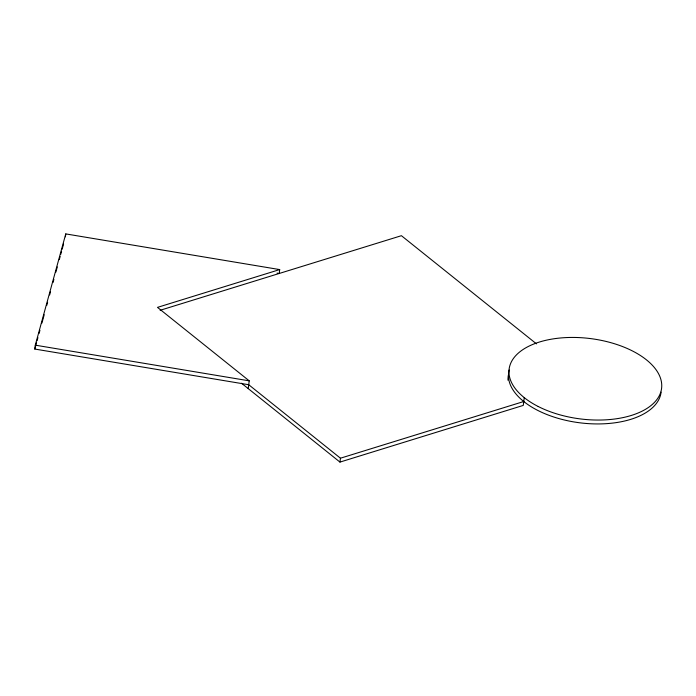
<?xml version="1.0" encoding="UTF-8"?>
<svg xmlns="http://www.w3.org/2000/svg" width="696" height="696" viewBox="0 0 696 696"><rect width="100%" height="100%" fill="white"/><g stroke="black" fill="none" stroke-linecap="round" stroke-linejoin="round"><path stroke-width="1.04" d="M523.757 401.522L340.457 458.203L248.733 384.731L34.8 349.053L35.287 345.164L65.772 233.908L279.696 269.587L279.209 273.476L277.069 273.119M65.398 236.823L65.772 233.908M248.237 388.62L249.22 380.842L157.496 307.38L279.696 269.587M524.253 397.634L523.27 405.411L339.961 462.092L340.457 458.203M34.8 349.053L36.505 342.815M37.079 340.736L37.932 337.612M39.072 333.454L39.924 330.339M41.925 323.057L44.196 314.74M46.763 305.387L47.615 302.264M49.616 294.982L50.469 291.868M53.027 282.506L53.888 279.392M55.88 272.11L57.307 266.907M59.299 259.634L60.152 256.511M60.717 254.431L61.579 251.317M62.144 249.238L63.571 244.035M160.115 310.303L401.409 235.692L536.468 343.868M35.287 345.164L249.22 380.842M241.503 383.226L339.961 462.092M507.984 380.216A76.838 40.49 7.2 0 1 508.48 374.926M661.104 392.126A76.838 40.49 7.2 0 1 577.054 422.428A76.838 40.49 7.2 0 1 509.228 370.011M538.199 406.499A76.838 40.49 7.2 0 0 660.991 391.352A76.838 40.49 7.2 0 0 556.87 338.369A76.838 40.49 7.2 0 0 538.199 406.499"/></g></svg>
